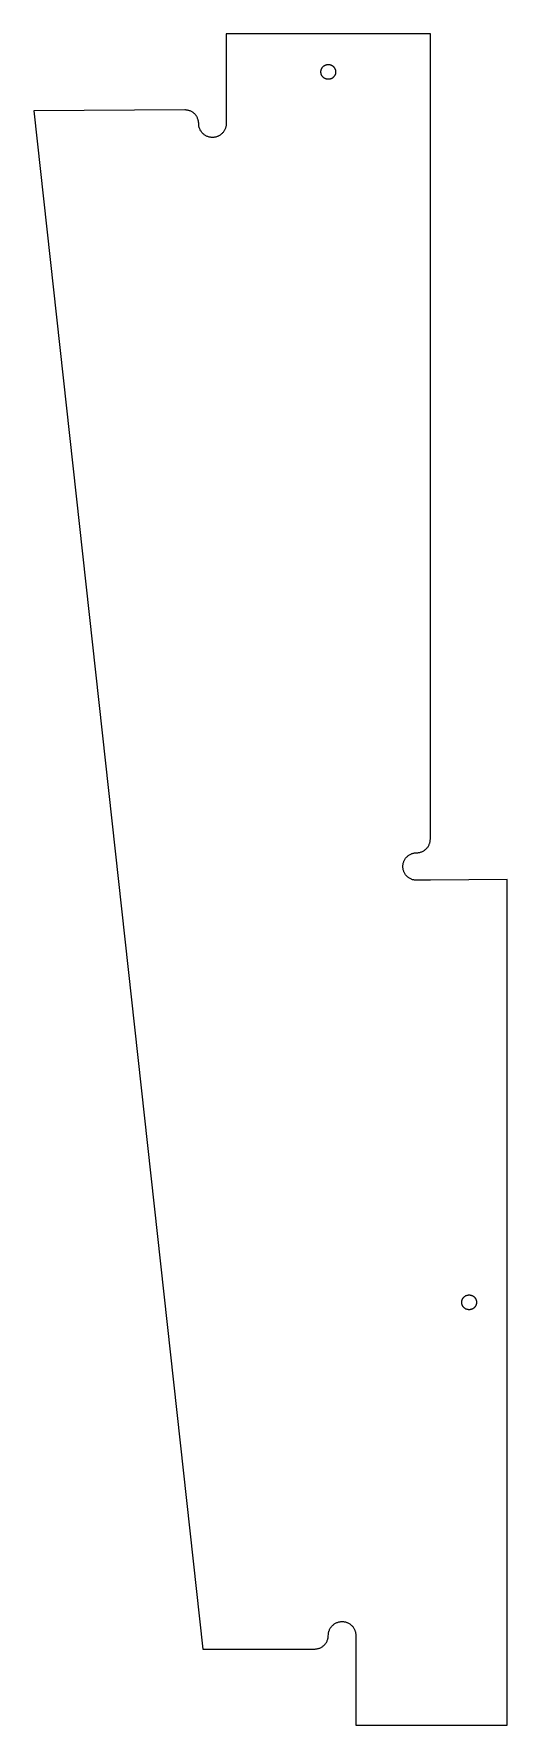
# Model space of a CAD drawing. Header units: metres. Extents: x -112 to 0, y 0 to 400.
import ezdxf

# ---------------------------------------------------------------- set-up
doc = ezdxf.new("R2010")
doc.units = ezdxf.units.M

msp = doc.modelspace()

# ---------------------------------------------------------------- linework, layer by layer
for p, q in [((-18.18, 400), (-66.4867, 400)), ((-66.4867, 400), (-66.4867, 378.75)), ((-18.18, 209.57), (-18.18, 400)), ((-43.7884, 391.972), (-43.7389, 392.042)), ((-43.7389, 392.042), (-43.6861, 392.11)), ((-43.6861, 392.11), (-43.63, 392.175)), ((-43.63, 392.175), (-43.5708, 392.237)), ((-43.5708, 392.237), (-43.5086, 392.297)), ((-43.5086, 392.297), (-43.4435, 392.353)), ((-43.4435, 392.353), (-43.3758, 392.406)), ((-43.3758, 392.406), (-43.3056, 392.455)), ((-43.3056, 392.455), (-43.233, 392.501)), ((-43.233, 392.501), (-43.1583, 392.543)), ((-43.1583, 392.543), (-43.0815, 392.582)), ((-43.0815, 392.582), (-43.003, 392.617)), ((-43.003, 392.617), (-42.9229, 392.648)), ((-42.9229, 392.648), (-42.8413, 392.675)), ((-42.8413, 392.675), (-42.7585, 392.698)), ((-42.7585, 392.698), (-42.6747, 392.716)), ((-42.6747, 392.716), (-42.5901, 392.731)), ((-42.5901, 392.731), (-42.5049, 392.742)), ((-42.5049, 392.742), (-42.4192, 392.748)), ((-42.4192, 392.748), (-42.3333, 392.75)), ((-42.3333, 392.75), (-42.2475, 392.748)), ((-42.2475, 392.748), (-42.1618, 392.742)), ((-42.1618, 392.742), (-42.0766, 392.731)), ((-42.0766, 392.731), (-41.9919, 392.716)), ((-41.9919, 392.716), (-41.9081, 392.698)), ((-41.9081, 392.698), (-41.8253, 392.675)), ((-41.8253, 392.675), (-41.7438, 392.648)), ((-41.7438, 392.648), (-41.6636, 392.617)), ((-41.6636, 392.617), (-41.5851, 392.582)), ((-41.5851, 392.582), (-41.5084, 392.543)), ((-41.5084, 392.543), (-41.4336, 392.501)), ((-41.4336, 392.501), (-41.3611, 392.455)), ((-41.3611, 392.455), (-41.2908, 392.406)), ((-41.2908, 392.406), (-41.2231, 392.353)), ((-41.2231, 392.353), (-41.1581, 392.297)), ((-41.1581, 392.297), (-41.0959, 392.237)), ((-41.0959, 392.237), (-41.0367, 392.175)), ((-41.0367, 392.175), (-40.9806, 392.11)), ((-40.9806, 392.11), (-40.9277, 392.042)), ((-40.9277, 392.042), (-40.8783, 391.972)), ((-44.0833, 391), (-44.0812, 391.086)), ((-44.0812, 390.914), (-44.0833, 391)), ((-44.0812, 391.086), (-44.0749, 391.172)), ((-44.0749, 390.828), (-44.0812, 390.914)), ((-44.0749, 391.172), (-44.0644, 391.257)), ((-44.0644, 390.743), (-44.0749, 390.828)), ((-44.0644, 391.257), (-44.0497, 391.341)), ((-44.0497, 390.659), (-44.0644, 390.743)), ((-44.0497, 391.341), (-44.0309, 391.425)), ((-44.0309, 390.575), (-44.0497, 390.659)), ((-44.0309, 391.425), (-44.008, 391.508)), ((-44.008, 390.492), (-44.0309, 390.575)), ((-44.008, 391.508), (-43.981, 391.59)), ((-43.981, 390.41), (-44.008, 390.492)), ((-43.981, 391.59), (-43.9501, 391.67)), ((-43.9501, 390.33), (-43.981, 390.41)), ((-43.9501, 391.67), (-43.9153, 391.748)), ((-43.9153, 390.252), (-43.9501, 390.33)), ((-43.9153, 391.748), (-43.8767, 391.825)), ((-43.8767, 390.175), (-43.9153, 390.252)), ((-43.8767, 391.825), (-43.8344, 391.9)), ((-43.8344, 390.1), (-43.8767, 390.175)), ((-43.8344, 391.9), (-43.7884, 391.972)), ((-43.7884, 390.028), (-43.8344, 390.1)), ((-43.7389, 389.958), (-43.7884, 390.028)), ((-43.6861, 389.89), (-43.7389, 389.958)), ((-43.63, 389.825), (-43.6861, 389.89)), ((-43.5708, 389.763), (-43.63, 389.825)), ((-43.5086, 389.703), (-43.5708, 389.763)), ((-43.4435, 389.647), (-43.5086, 389.703)), ((-43.3758, 389.594), (-43.4435, 389.647)), ((-43.3056, 389.545), (-43.3758, 389.594)), ((-43.233, 389.499), (-43.3056, 389.545)), ((-43.1583, 389.457), (-43.233, 389.499)), ((-43.0815, 389.418), (-43.1583, 389.457)), ((-43.003, 389.383), (-43.0815, 389.418)), ((-42.9229, 389.352), (-43.003, 389.383)), ((-42.8413, 389.325), (-42.9229, 389.352)), ((-42.7585, 389.302), (-42.8413, 389.325)), ((-42.6747, 389.284), (-42.7585, 389.302)), ((-42.5901, 389.269), (-42.6747, 389.284)), ((-42.5049, 389.258), (-42.5901, 389.269)), ((-42.4192, 389.252), (-42.5049, 389.258)), ((-42.3333, 389.25), (-42.4192, 389.252)), ((-42.2475, 389.252), (-42.3333, 389.25)), ((-42.1618, 389.258), (-42.2475, 389.252)), ((-42.0766, 389.269), (-42.1618, 389.258)), ((-41.9919, 389.284), (-42.0766, 389.269)), ((-41.9081, 389.302), (-41.9919, 389.284)), ((-41.8253, 389.325), (-41.9081, 389.302)), ((-41.7438, 389.352), (-41.8253, 389.325)), ((-41.6636, 389.383), (-41.7438, 389.352)), ((-41.5851, 389.418), (-41.6636, 389.383)), ((-41.5084, 389.457), (-41.5851, 389.418)), ((-41.4336, 389.499), (-41.5084, 389.457)), ((-41.3611, 389.545), (-41.4336, 389.499)), ((-41.2908, 389.594), (-41.3611, 389.545)), ((-41.2231, 389.647), (-41.2908, 389.594)), ((-41.1581, 389.703), (-41.2231, 389.647)), ((-41.0959, 389.763), (-41.1581, 389.703)), ((-41.0367, 389.825), (-41.0959, 389.763)), ((-40.9806, 389.89), (-41.0367, 389.825)), ((-40.9277, 389.958), (-40.9806, 389.89)), ((-40.8783, 390.028), (-40.9277, 389.958)), ((-40.8783, 391.972), (-40.8323, 391.9)), ((-40.8323, 390.1), (-40.8783, 390.028)), ((-40.8323, 391.9), (-40.79, 391.825)), ((-40.79, 390.175), (-40.8323, 390.1)), ((-40.79, 391.825), (-40.7513, 391.748)), ((-40.7513, 390.252), (-40.79, 390.175)), ((-40.7513, 391.748), (-40.7165, 391.67)), ((-40.7165, 390.33), (-40.7513, 390.252)), ((-40.7165, 391.67), (-40.6856, 391.59)), ((-40.6856, 390.41), (-40.7165, 390.33)), ((-40.6856, 391.59), (-40.6587, 391.508)), ((-40.6587, 390.492), (-40.6856, 390.41)), ((-40.6587, 391.508), (-40.6358, 391.425)), ((-40.6358, 390.575), (-40.6587, 390.492)), ((-40.6358, 391.425), (-40.617, 391.341)), ((-40.617, 390.659), (-40.6358, 390.575)), ((-40.617, 391.341), (-40.6023, 391.257)), ((-40.6023, 390.743), (-40.617, 390.659)), ((-40.6023, 391.257), (-40.5918, 391.172)), ((-40.5918, 390.828), (-40.6023, 390.743)), ((-40.5918, 391.172), (-40.5854, 391.086)), ((-40.5854, 390.914), (-40.5918, 390.828)), ((-40.5854, 391.086), (-40.5833, 391)), ((-40.5833, 391), (-40.5854, 390.914)), ((-76.2367, 382), (-112, 381.82)), ((-112, 381.82), (-72, 18)), ((-76.0772, 381.996), (-76.2367, 382)), ((-75.9181, 381.984), (-76.0772, 381.996)), ((-75.7598, 381.965), (-75.9181, 381.984)), ((-75.6026, 381.938), (-75.7598, 381.965)), ((-75.447, 381.903), (-75.6026, 381.938)), ((-75.2932, 381.86), (-75.447, 381.903)), ((-75.1418, 381.81), (-75.2932, 381.86)), ((-74.9929, 381.753), (-75.1418, 381.81)), ((-74.8471, 381.688), (-74.9929, 381.753)), ((-74.7046, 381.616), (-74.8471, 381.688)), ((-74.5658, 381.538), (-74.7046, 381.616)), ((-74.4311, 381.452), (-74.5658, 381.538)), ((-74.3006, 381.36), (-74.4311, 381.452)), ((-74.1749, 381.262), (-74.3006, 381.36)), ((-74.0541, 381.158), (-74.1749, 381.262)), ((-73.9386, 381.048), (-74.0541, 381.158)), ((-73.8286, 380.933), (-73.9386, 381.048)), ((-73.7244, 380.812), (-73.8286, 380.933)), ((-73.6262, 380.686), (-73.7244, 380.812)), ((-73.5344, 380.556), (-73.6262, 380.686)), ((-73.449, 380.421), (-73.5344, 380.556)), ((-73.3704, 380.282), (-73.449, 380.421)), ((-73.2987, 380.14), (-73.3704, 380.282)), ((-73.2341, 379.994), (-73.2987, 380.14)), ((-73.1766, 379.845), (-73.2341, 379.994)), ((-73.1266, 379.693), (-73.1766, 379.845)), ((-73.0841, 379.54), (-73.1266, 379.693)), ((-73.0491, 379.384), (-73.0841, 379.54)), ((-73.0218, 379.227), (-73.0491, 379.384)), ((-73.0023, 379.069), (-73.0218, 379.227)), ((-72.9906, 378.909), (-73.0023, 379.069)), ((-72.9827, 378.591), (-72.9906, 378.909)), ((-72.971, 378.431), (-72.9827, 378.591)), ((-72.9515, 378.273), (-72.971, 378.431)), ((-72.9242, 378.116), (-72.9515, 378.273)), ((-72.8893, 377.96), (-72.9242, 378.116)), ((-72.8467, 377.807), (-72.8893, 377.96)), ((-72.7967, 377.655), (-72.8467, 377.807)), ((-72.7393, 377.506), (-72.7967, 377.655)), ((-72.6746, 377.36), (-72.7393, 377.506)), ((-72.6029, 377.218), (-72.6746, 377.36)), ((-72.5243, 377.079), (-72.6029, 377.218)), ((-72.4389, 376.944), (-72.5243, 377.079)), ((-72.3471, 376.814), (-72.4389, 376.944)), ((-72.2489, 376.688), (-72.3471, 376.814)), ((-72.1447, 376.567), (-72.2489, 376.688)), ((-72.0348, 376.452), (-72.1447, 376.567)), ((-71.9192, 376.342), (-72.0348, 376.452)), ((-71.7984, 376.238), (-71.9192, 376.342)), ((-71.6727, 376.14), (-71.7984, 376.238)), ((-71.5423, 376.048), (-71.6727, 376.14)), ((-71.4075, 375.962), (-71.5423, 376.048)), ((-67.9311, 376.048), (-68.0658, 375.962)), ((-67.8006, 376.14), (-67.9311, 376.048)), ((-67.6749, 376.238), (-67.8006, 376.14)), ((-67.5541, 376.342), (-67.6749, 376.238)), ((-67.4386, 376.452), (-67.5541, 376.342)), ((-67.3286, 376.567), (-67.4386, 376.452)), ((-67.2244, 376.688), (-67.3286, 376.567)), ((-67.1262, 376.814), (-67.2244, 376.688)), ((-67.0344, 376.944), (-67.1262, 376.814)), ((-66.949, 377.079), (-67.0344, 376.944)), ((-66.8704, 377.218), (-66.949, 377.079)), ((-66.7987, 377.36), (-66.8704, 377.218)), ((-66.7341, 377.506), (-66.7987, 377.36)), ((-66.6766, 377.655), (-66.7341, 377.506)), ((-66.6266, 377.807), (-66.6766, 377.655)), ((-66.5841, 377.96), (-66.6266, 377.807)), ((-66.5491, 378.116), (-66.5841, 377.96)), ((-66.5218, 378.273), (-66.5491, 378.116)), ((-66.5023, 378.431), (-66.5218, 378.273)), ((-66.4906, 378.591), (-66.5023, 378.431)), ((-66.4867, 378.75), (-66.4906, 378.591)), ((-71.2687, 375.884), (-71.4075, 375.962)), ((-71.1262, 375.812), (-71.2687, 375.884)), ((-70.9804, 375.747), (-71.1262, 375.812)), ((-70.8316, 375.69), (-70.9804, 375.747)), ((-70.6801, 375.64), (-70.8316, 375.69)), ((-70.5264, 375.597), (-70.6801, 375.64)), ((-70.3707, 375.562), (-70.5264, 375.597)), ((-70.2135, 375.535), (-70.3707, 375.562)), ((-70.0552, 375.516), (-70.2135, 375.535)), ((-69.8961, 375.504), (-70.0552, 375.516)), ((-69.7367, 375.5), (-69.8961, 375.504)), ((-69.5772, 375.504), (-69.7367, 375.5)), ((-69.4181, 375.516), (-69.5772, 375.504)), ((-69.2598, 375.535), (-69.4181, 375.516)), ((-69.1026, 375.562), (-69.2598, 375.535)), ((-68.947, 375.597), (-69.1026, 375.562)), ((-68.7932, 375.64), (-68.947, 375.597)), ((-68.6418, 375.69), (-68.7932, 375.64)), ((-68.4929, 375.747), (-68.6418, 375.69)), ((-68.3471, 375.812), (-68.4929, 375.747)), ((-68.2046, 375.884), (-68.3471, 375.812)), ((-68.0658, 375.962), (-68.2046, 375.884)), ((-18.6424, 207.899), (-18.5638, 208.038)), ((-18.5638, 208.038), (-18.492, 208.18)), ((-18.492, 208.18), (-18.4274, 208.326)), ((-18.4274, 208.326), (-18.37, 208.475)), ((-18.37, 208.475), (-18.3199, 208.627)), ((-18.3199, 208.627), (-18.2774, 208.78)), ((-18.2774, 208.78), (-18.2424, 208.936)), ((-18.2424, 208.936), (-18.2152, 209.093)), ((-18.2152, 209.093), (-18.1956, 209.251)), ((-18.1956, 209.251), (-18.1839, 209.411)), ((-18.1839, 209.411), (-18.18, 209.57)), ((-24.5826, 203.86), (-24.5401, 204.013)), ((-24.5401, 204.013), (-24.49, 204.165)), ((-24.49, 204.165), (-24.4326, 204.314)), ((-24.4326, 204.314), (-24.368, 204.46)), ((-24.368, 204.46), (-24.2962, 204.602)), ((-24.2962, 204.602), (-24.2176, 204.741)), ((-24.2176, 204.741), (-24.1323, 204.876)), ((-24.1323, 204.876), (-24.0404, 205.006)), ((-24.0404, 205.006), (-23.9423, 205.132)), ((-23.9423, 205.132), (-23.8381, 205.253)), ((-23.8381, 205.253), (-23.7281, 205.368)), ((-23.7281, 205.368), (-23.6126, 205.478)), ((-23.6126, 205.478), (-23.4918, 205.582)), ((-23.4918, 205.582), (-23.366, 205.68)), ((-23.366, 205.68), (-23.2356, 205.772)), ((-23.2356, 205.772), (-23.1008, 205.858)), ((-23.1008, 205.858), (-22.962, 205.936)), ((-22.962, 205.936), (-22.8195, 206.008)), ((-22.8195, 206.008), (-22.6737, 206.073)), ((-22.6737, 206.073), (-22.5249, 206.13)), ((-22.5249, 206.13), (-22.3734, 206.18)), ((-22.3734, 206.18), (-22.2197, 206.223)), ((-22.2197, 206.223), (-22.064, 206.258)), ((-22.064, 206.258), (-21.9069, 206.285)), ((-21.9069, 206.285), (-21.7486, 206.304)), ((-21.7486, 206.304), (-21.5895, 206.316)), ((-21.5895, 206.316), (-21.2705, 206.324)), ((-21.2705, 206.324), (-21.1114, 206.336)), ((-21.1114, 206.336), (-20.9531, 206.355)), ((-20.9531, 206.355), (-20.7959, 206.382)), ((-20.7959, 206.382), (-20.6403, 206.417)), ((-20.6403, 206.417), (-20.4866, 206.46)), ((-20.4866, 206.46), (-20.3351, 206.51)), ((-20.3351, 206.51), (-20.1863, 206.567)), ((-20.1863, 206.567), (-20.0404, 206.632)), ((-20.0404, 206.632), (-19.8979, 206.704)), ((-19.8979, 206.704), (-19.7592, 206.782)), ((-19.7592, 206.782), (-19.6244, 206.868)), ((-19.6244, 206.868), (-19.494, 206.96)), ((-19.494, 206.96), (-19.3682, 207.058)), ((-19.3682, 207.058), (-19.2474, 207.162)), ((-19.2474, 207.162), (-19.1319, 207.272)), ((-19.1319, 207.272), (-19.0219, 207.387)), ((-19.0219, 207.387), (-18.9177, 207.508)), ((-18.9177, 207.508), (-18.8196, 207.634)), ((-18.8196, 207.634), (-18.7277, 207.764)), ((-18.7277, 207.764), (-18.6424, 207.899)), ((-24.68, 203.07), (-24.6761, 203.229)), ((-24.6761, 202.911), (-24.68, 203.07)), ((-24.6761, 203.229), (-24.6643, 203.389)), ((-24.6643, 202.751), (-24.6761, 202.911)), ((-24.6643, 203.389), (-24.6448, 203.547)), ((-24.6448, 202.593), (-24.6643, 202.751)), ((-24.6448, 203.547), (-24.6175, 203.704)), ((-24.6175, 202.436), (-24.6448, 202.593)), ((-24.6175, 203.704), (-24.5826, 203.86)), ((-24.5826, 202.28), (-24.6175, 202.436)), ((-24.5401, 202.127), (-24.5826, 202.28)), ((-24.49, 201.975), (-24.5401, 202.127)), ((-24.4326, 201.826), (-24.49, 201.975)), ((-24.368, 201.68), (-24.4326, 201.826)), ((-24.2962, 201.538), (-24.368, 201.68)), ((-24.2176, 201.399), (-24.2962, 201.538)), ((-24.1323, 201.264), (-24.2176, 201.399)), ((-24.0404, 201.134), (-24.1323, 201.264)), ((-23.9423, 201.008), (-24.0404, 201.134)), ((-23.8381, 200.887), (-23.9423, 201.008)), ((-23.7281, 200.772), (-23.8381, 200.887)), ((-23.6126, 200.662), (-23.7281, 200.772)), ((-23.4918, 200.558), (-23.6126, 200.662)), ((-23.366, 200.46), (-23.4918, 200.558)), ((-23.2356, 200.368), (-23.366, 200.46)), ((-23.1008, 200.282), (-23.2356, 200.368)), ((-22.962, 200.204), (-23.1008, 200.282)), ((-22.8195, 200.132), (-22.962, 200.204)), ((-22.6737, 200.067), (-22.8195, 200.132)), ((-22.5249, 200.01), (-22.6737, 200.067)), ((-22.3734, 199.96), (-22.5249, 200.01)), ((0, 200), (-18.18, 199.82)), ((0, 0), (0, 200)), ((-22.2197, 199.917), (-22.3734, 199.96)), ((-22.064, 199.882), (-22.2197, 199.917)), ((-21.9069, 199.855), (-22.064, 199.882)), ((-21.7486, 199.836), (-21.9069, 199.855)), ((-21.5895, 199.824), (-21.7486, 199.836)), ((-21.43, 199.82), (-21.5895, 199.824)), ((-18.18, 199.82), (-21.43, 199.82)), ((-10.75, 100), (-10.7479, 100.086)), ((-10.7479, 99.9141), (-10.75, 100)), ((-10.7479, 100.086), (-10.7416, 100.172)), ((-10.7416, 100.172), (-10.731, 100.257)), ((-10.731, 100.257), (-10.7164, 100.341)), ((-10.7164, 100.341), (-10.6975, 100.425)), ((-10.6975, 100.425), (-10.6746, 100.508)), ((-10.6746, 100.508), (-10.6477, 100.59)), ((-10.6477, 100.59), (-10.6168, 100.67)), ((-10.6168, 100.67), (-10.582, 100.748)), ((-10.582, 100.748), (-10.5434, 100.825)), ((-10.5434, 100.825), (-10.501, 100.9)), ((-10.501, 100.9), (-10.4551, 100.972)), ((-10.4551, 100.972), (-10.4056, 101.042)), ((-10.4056, 101.042), (-10.3528, 101.11)), ((-10.3528, 101.11), (-10.2967, 101.175)), ((-10.2967, 101.175), (-10.2374, 101.237)), ((-10.2374, 101.237), (-10.1752, 101.297)), ((-10.1752, 101.297), (-10.1102, 101.353)), ((-10.1102, 101.353), (-10.0425, 101.406)), ((-10.0425, 101.406), (-9.97224, 101.455)), ((-9.97224, 101.455), (-9.89967, 101.501)), ((-9.89967, 101.501), (-9.82494, 101.543)), ((-9.82494, 101.543), (-9.74821, 101.582)), ((-9.74821, 101.582), (-9.66969, 101.617)), ((-9.66969, 101.617), (-9.58955, 101.648)), ((-9.58955, 101.648), (-9.508, 101.675)), ((-9.508, 101.675), (-9.4252, 101.698)), ((-9.4252, 101.698), (-9.3414, 101.716)), ((-9.3414, 101.716), (-9.25677, 101.731)), ((-9.25677, 101.731), (-9.17152, 101.742)), ((-9.17152, 101.742), (-9.08586, 101.748)), ((-9.08586, 101.748), (-9, 101.75)), ((-9, 101.75), (-8.91412, 101.748)), ((-8.91412, 101.748), (-8.82846, 101.742)), ((-8.82846, 101.742), (-8.74321, 101.731)), ((-8.74321, 101.731), (-8.65858, 101.716)), ((-8.65858, 101.716), (-8.57478, 101.698)), ((-8.57478, 101.698), (-8.49199, 101.675)), ((-8.49199, 101.675), (-8.41043, 101.648)), ((-8.41043, 101.648), (-8.33029, 101.617)), ((-8.33029, 101.617), (-8.25177, 101.582)), ((-8.25177, 101.582), (-8.17505, 101.543)), ((-8.17505, 101.543), (-8.10031, 101.501)), ((-8.10031, 101.501), (-8.02774, 101.455)), ((-8.02774, 101.455), (-7.95752, 101.406)), ((-7.95752, 101.406), (-7.8898, 101.353)), ((-7.8898, 101.353), (-7.82477, 101.297)), ((-7.82477, 101.297), (-7.76256, 101.237)), ((-7.76256, 101.237), (-7.70332, 101.175)), ((-7.70332, 101.175), (-7.64722, 101.11)), ((-7.64722, 101.11), (-7.59438, 101.042)), ((-7.59438, 101.042), (-7.54492, 100.972)), ((-7.54492, 100.972), (-7.49896, 100.9)), ((-7.49896, 100.9), (-7.45663, 100.825)), ((-7.45663, 100.825), (-7.41801, 100.748)), ((-7.41801, 100.748), (-7.38321, 100.67)), ((-7.38321, 100.67), (-7.35229, 100.59)), ((-7.35229, 100.59), (-7.32535, 100.508)), ((-7.32535, 100.508), (-7.30244, 100.425)), ((-7.30244, 100.425), (-7.28362, 100.341)), ((-7.28362, 100.341), (-7.26894, 100.257)), ((-7.26894, 100.257), (-7.25842, 100.172)), ((-7.25842, 100.172), (-7.25211, 100.086)), ((-7.25211, 100.086), (-7.25, 100)), ((-7.25, 100), (-7.25211, 99.9141)), ((-10.7416, 99.8285), (-10.7479, 99.9141)), ((-10.731, 99.7432), (-10.7416, 99.8285)), ((-10.7164, 99.6586), (-10.731, 99.7432)), ((-10.6975, 99.5748), (-10.7164, 99.6586)), ((-10.6746, 99.492), (-10.6975, 99.5748)), ((-10.6477, 99.4104), (-10.6746, 99.492)), ((-10.6168, 99.3303), (-10.6477, 99.4104)), ((-10.582, 99.2518), (-10.6168, 99.3303)), ((-10.5434, 99.175), (-10.582, 99.2518)), ((-10.501, 99.1003), (-10.5434, 99.175)), ((-10.4551, 99.0277), (-10.501, 99.1003)), ((-10.4056, 98.9575), (-10.4551, 99.0277)), ((-10.3528, 98.8898), (-10.4056, 98.9575)), ((-10.2967, 98.8248), (-10.3528, 98.8898)), ((-10.2374, 98.7626), (-10.2967, 98.8248)), ((-10.1752, 98.7033), (-10.2374, 98.7626)), ((-10.1102, 98.6472), (-10.1752, 98.7033)), ((-10.0425, 98.5944), (-10.1102, 98.6472)), ((-9.97224, 98.5449), (-10.0425, 98.5944)), ((-9.89967, 98.499), (-9.97224, 98.5449)), ((-9.82494, 98.4566), (-9.89967, 98.499)), ((-9.74821, 98.418), (-9.82494, 98.4566)), ((-9.66969, 98.3832), (-9.74821, 98.418)), ((-9.58955, 98.3523), (-9.66969, 98.3832)), ((-9.508, 98.3253), (-9.58955, 98.3523)), ((-9.4252, 98.3024), (-9.508, 98.3253)), ((-9.3414, 98.2836), (-9.4252, 98.3024)), ((-9.25677, 98.2689), (-9.3414, 98.2836)), ((-9.17152, 98.2584), (-9.25677, 98.2689)), ((-9.08586, 98.2521), (-9.17152, 98.2584)), ((-9, 98.25), (-9.08586, 98.2521)), ((-8.91412, 98.2521), (-9, 98.25)), ((-8.82846, 98.2584), (-8.91412, 98.2521)), ((-8.74321, 98.2689), (-8.82846, 98.2584)), ((-8.65858, 98.2836), (-8.74321, 98.2689)), ((-8.57478, 98.3024), (-8.65858, 98.2836)), ((-8.49199, 98.3253), (-8.57478, 98.3024)), ((-8.41043, 98.3523), (-8.49199, 98.3253)), ((-8.33029, 98.3832), (-8.41043, 98.3523)), ((-8.25177, 98.418), (-8.33029, 98.3832)), ((-8.17505, 98.4566), (-8.25177, 98.418)), ((-8.10031, 98.499), (-8.17505, 98.4566)), ((-8.02774, 98.5449), (-8.10031, 98.499)), ((-7.95752, 98.5944), (-8.02774, 98.5449)), ((-7.8898, 98.6472), (-7.95752, 98.5944)), ((-7.82477, 98.7033), (-7.8898, 98.6472)), ((-7.76256, 98.7626), (-7.82477, 98.7033)), ((-7.70332, 98.8248), (-7.76256, 98.7626)), ((-7.64722, 98.8898), (-7.70332, 98.8248)), ((-7.59438, 98.9575), (-7.64722, 98.8898)), ((-7.54492, 99.0277), (-7.59438, 98.9575)), ((-7.49896, 99.1003), (-7.54492, 99.0277)), ((-7.45663, 99.175), (-7.49896, 99.1003)), ((-7.41801, 99.2518), (-7.45663, 99.175)), ((-7.38321, 99.3303), (-7.41801, 99.2518)), ((-7.35229, 99.4104), (-7.38321, 99.3303)), ((-7.32535, 99.492), (-7.35229, 99.4104)), ((-7.30244, 99.5748), (-7.32535, 99.492)), ((-7.28362, 99.6586), (-7.30244, 99.5748)), ((-7.26894, 99.7432), (-7.28362, 99.6586)), ((-7.25842, 99.8285), (-7.26894, 99.7432)), ((-7.25211, 99.9141), (-7.25842, 99.8285)), ((-40.8756, 23.9523), (-40.7408, 24.0376)), ((-40.7408, 24.0376), (-40.602, 24.1162)), ((-40.602, 24.1162), (-40.4595, 24.188)), ((-40.4595, 24.188), (-40.3137, 24.2526)), ((-40.3137, 24.2526), (-40.1649, 24.31)), ((-40.1649, 24.31), (-40.0134, 24.36)), ((-40.0134, 24.36), (-39.8597, 24.4026)), ((-39.8597, 24.4026), (-39.704, 24.4375)), ((-39.704, 24.4375), (-39.5469, 24.4648)), ((-39.5469, 24.4648), (-39.3885, 24.4843)), ((-39.3885, 24.4843), (-39.2295, 24.4961)), ((-39.2295, 24.4961), (-39.07, 24.5)), ((-39.07, 24.5), (-38.9105, 24.4961)), ((-38.9105, 24.4961), (-38.7514, 24.4843)), ((-38.7514, 24.4843), (-38.5931, 24.4648)), ((-38.5931, 24.4648), (-38.4359, 24.4375)), ((-38.4359, 24.4375), (-38.2803, 24.4026)), ((-38.2803, 24.4026), (-38.1266, 24.36)), ((-38.1266, 24.36), (-37.9751, 24.31)), ((-37.9751, 24.31), (-37.8263, 24.2526)), ((-37.8263, 24.2526), (-37.6804, 24.188)), ((-37.6804, 24.188), (-37.5379, 24.1162)), ((-37.5379, 24.1162), (-37.3992, 24.0376)), ((-37.3992, 24.0376), (-37.2644, 23.9523)), ((-42.632, 19.8604), (-42.5674, 20.0063)), ((-42.5674, 20.0063), (-42.51, 20.1551)), ((-42.51, 20.1551), (-42.4599, 20.3066)), ((-42.4599, 20.3066), (-42.4174, 20.4603)), ((-42.4174, 20.4603), (-42.3824, 20.616)), ((-42.3824, 20.616), (-42.3552, 20.7731)), ((-42.3552, 20.7731), (-42.3356, 20.9314)), ((-42.3356, 20.9314), (-42.3239, 21.0905)), ((-42.3239, 21.0905), (-42.3161, 21.4095)), ((-42.3161, 21.4095), (-42.3043, 21.5685)), ((-42.3043, 21.5685), (-42.2848, 21.7269)), ((-42.2848, 21.7269), (-42.2575, 21.884)), ((-42.2575, 21.884), (-42.2226, 22.0397)), ((-42.2226, 22.0397), (-42.1801, 22.1934)), ((-42.1801, 22.1934), (-42.13, 22.3449)), ((-42.13, 22.3449), (-42.0726, 22.4937)), ((-42.0726, 22.4937), (-42.008, 22.6395)), ((-42.008, 22.6395), (-41.9362, 22.782)), ((-41.9362, 22.782), (-41.8576, 22.9208)), ((-41.8576, 22.9208), (-41.7723, 23.0556)), ((-41.7723, 23.0556), (-41.6804, 23.186)), ((-41.6804, 23.186), (-41.5823, 23.3118)), ((-41.5823, 23.3118), (-41.4781, 23.4326)), ((-41.4781, 23.4326), (-41.3681, 23.5481)), ((-41.3681, 23.5481), (-41.2526, 23.6581)), ((-41.2526, 23.6581), (-41.1318, 23.7623)), ((-41.1318, 23.7623), (-41.006, 23.8604)), ((-41.006, 23.8604), (-40.8756, 23.9523)), ((-37.2644, 23.9523), (-37.134, 23.8604)), ((-37.134, 23.8604), (-37.0082, 23.7623)), ((-37.0082, 23.7623), (-36.8874, 23.6581)), ((-36.8874, 23.6581), (-36.7719, 23.5481)), ((-36.7719, 23.5481), (-36.6619, 23.4326)), ((-36.6619, 23.4326), (-36.5577, 23.3118)), ((-36.5577, 23.3118), (-36.4596, 23.186)), ((-36.4596, 23.186), (-36.3677, 23.0556)), ((-36.3677, 23.0556), (-36.2824, 22.9208)), ((-36.2824, 22.9208), (-36.2038, 22.782)), ((-36.2038, 22.782), (-36.132, 22.6395)), ((-36.132, 22.6395), (-36.0674, 22.4937)), ((-36.0674, 22.4937), (-36.01, 22.3449)), ((-36.01, 22.3449), (-35.9599, 22.1934)), ((-35.9599, 22.1934), (-35.9174, 22.0397)), ((-35.9174, 22.0397), (-35.8824, 21.884)), ((-35.8824, 21.884), (-35.8552, 21.7269)), ((-35.8552, 21.7269), (-35.8356, 21.5685)), ((-35.8356, 21.5685), (-35.8239, 21.4095)), ((-35.8239, 21.4095), (-35.82, 21.25)), ((-35.82, 21.25), (-35.82, 0)), ((-72, 18), (-45.57, 18)), ((-45.57, 18), (-45.4105, 18.0039)), ((-45.4105, 18.0039), (-45.2514, 18.0156)), ((-45.2514, 18.0156), (-45.0931, 18.0352)), ((-45.0931, 18.0352), (-44.9359, 18.0624)), ((-44.9359, 18.0624), (-44.7803, 18.0974)), ((-44.7803, 18.0974), (-44.6266, 18.1399)), ((-44.6266, 18.1399), (-44.4751, 18.19)), ((-44.4751, 18.19), (-44.3263, 18.2474)), ((-44.3263, 18.2474), (-44.1804, 18.312)), ((-44.1804, 18.312), (-44.0379, 18.3837)), ((-44.0379, 18.3837), (-43.8992, 18.4624)), ((-43.8992, 18.4624), (-43.7644, 18.5477)), ((-43.7644, 18.5477), (-43.634, 18.6396)), ((-43.634, 18.6396), (-43.5082, 18.7377)), ((-43.5082, 18.7377), (-43.3874, 18.8419)), ((-43.3874, 18.8419), (-43.2719, 18.9519)), ((-43.2719, 18.9519), (-43.1619, 19.0674)), ((-43.1619, 19.0674), (-43.0577, 19.1882)), ((-43.0577, 19.1882), (-42.9596, 19.314)), ((-42.9596, 19.314), (-42.8677, 19.4444)), ((-42.8677, 19.4444), (-42.7824, 19.5792)), ((-42.7824, 19.5792), (-42.7038, 19.718)), ((-42.7038, 19.718), (-42.632, 19.8604)), ((-35.82, 0), (0, 0))]:
    msp.add_line(p, q)

doc.saveas('drawing.dxf')
